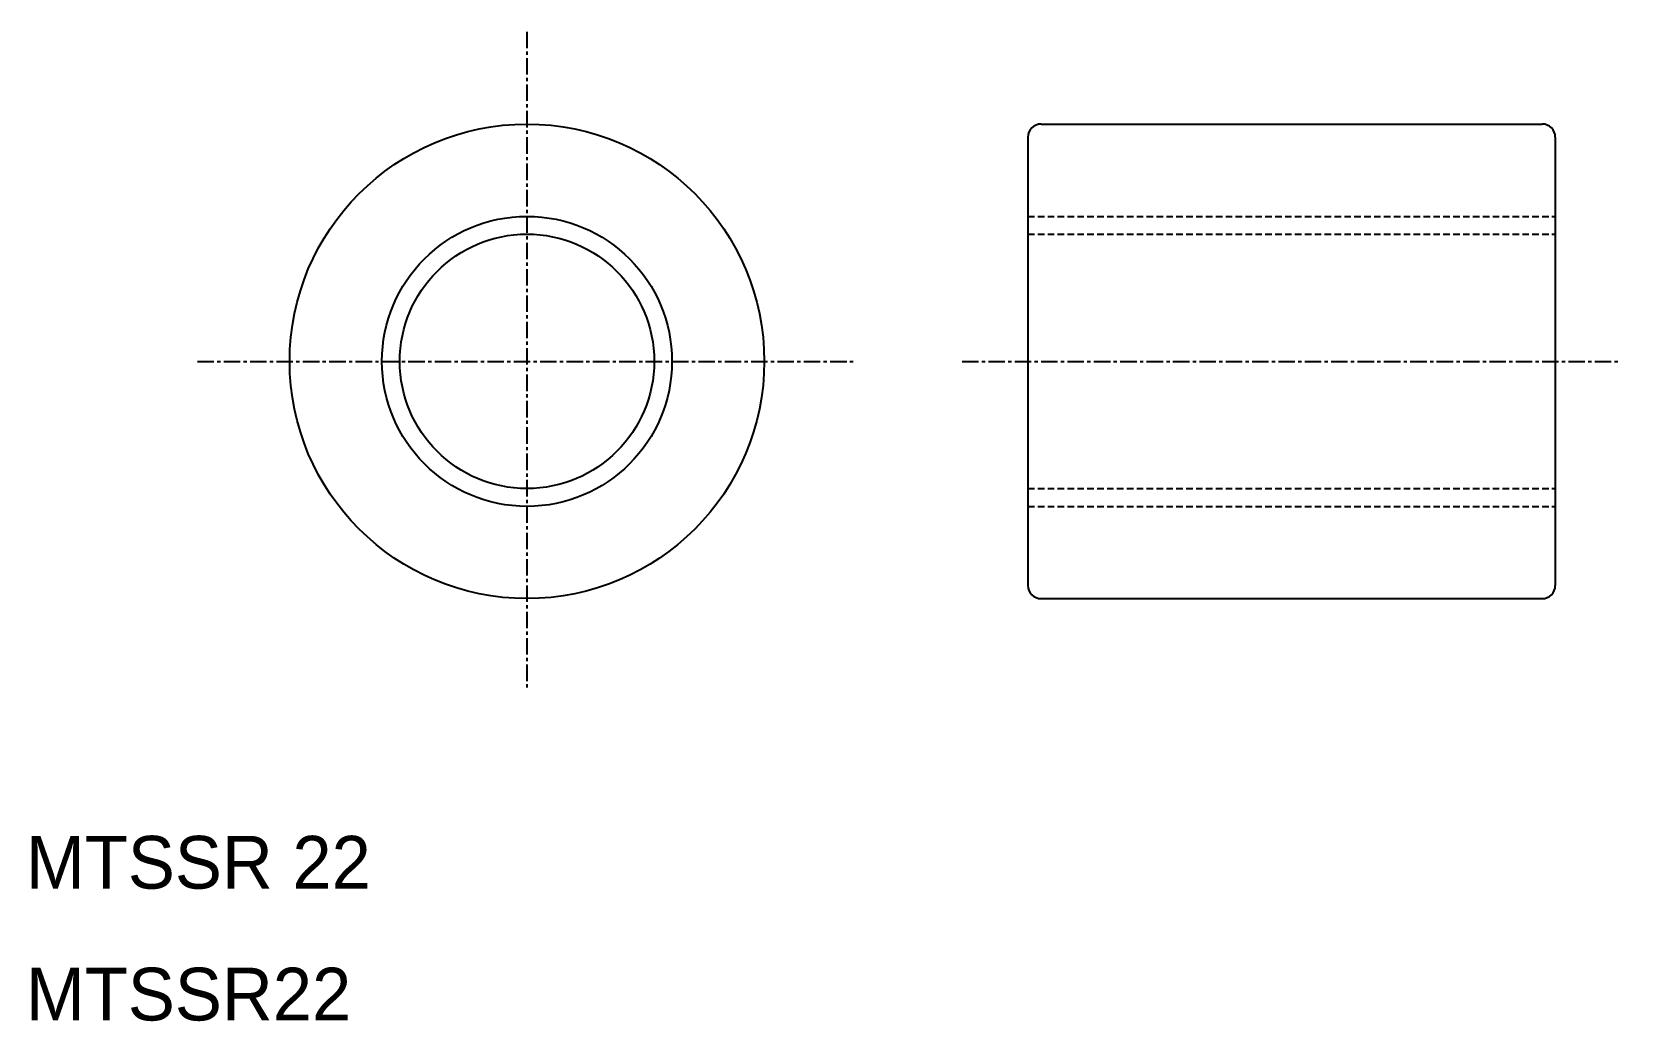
# Model space of a CAD drawing. Extents: x 10 to 131, y 10 to 85.
import ezdxf

# ---------------------------------------------------------------- set-up
doc = ezdxf.new("R2010")
doc.units = 0
doc.linetypes.add('CENTER', pattern=[2, 1.25, -0.25, 0.25, -0.25])
doc.linetypes.add('DASHED', pattern=[0.75, 0.5, -0.25])
doc.layers.get('0').update_dxf_attribs({"linetype": 'CONTINUOUS'})
doc.layers.add('CENTER', color=1, linetype='CENTER')

msp = doc.modelspace()

# ---------------------------------------------------------------- linework, layer by layer
at = {"color": 7, "linetype": 'CONTINUOUS'}
for p, q in [((87, 78), (125, 78)), ((86, 77), (86, 43)), ((126, 77), (126, 43)), ((87, 42), (125, 42))]:
    msp.add_line(p, q, dxfattribs=at)
at = {"color": 3, "linetype": 'DASHED'}
for p, q in [((86, 71), (126, 71)), ((86, 69.65), (126, 69.65)), ((86, 69), (86, 69)), ((86, 50.35), (126, 50.35)), ((86, 49), (126, 49))]:
    msp.add_line(p, q, dxfattribs=at)
at = {"color": 7, "linetype": 'CONTINUOUS'}
for radius in [18, 9.65]:
    msp.add_circle((48, 60), radius, dxfattribs=at)
at = {"color": 3, "linetype": 'CONTINUOUS'}
msp.add_circle((48, 60), 11, dxfattribs=at)
at = {"color": 7, "linetype": 'CONTINUOUS'}
for centre, start, end in [((87, 77), 90, 180), ((125, 77), 0, 90), ((87, 43), 180, 270), ((125, 43), 270, 0)]:
    msp.add_arc(centre, 1, start, end, dxfattribs=at)
at = {"layer": 'CENTER', "color": 1, "linetype": 'CENTER'}
for p, q in [((48, 85), (48, 35)), ((23, 60), (73, 60)), ((81, 60), (131, 60))]:
    msp.add_line(p, q, dxfattribs=at)

# ---------------------------------------------------------------- texts
at = {"color": 7, "linetype": 'CONTINUOUS'}
for s, p in [('MTSSR 22', (10, 20)), ('MTSSR22', (10, 10))]:
    msp.add_text(s, height=4, dxfattribs=at).set_placement(p)

doc.saveas('drawing.dxf')
